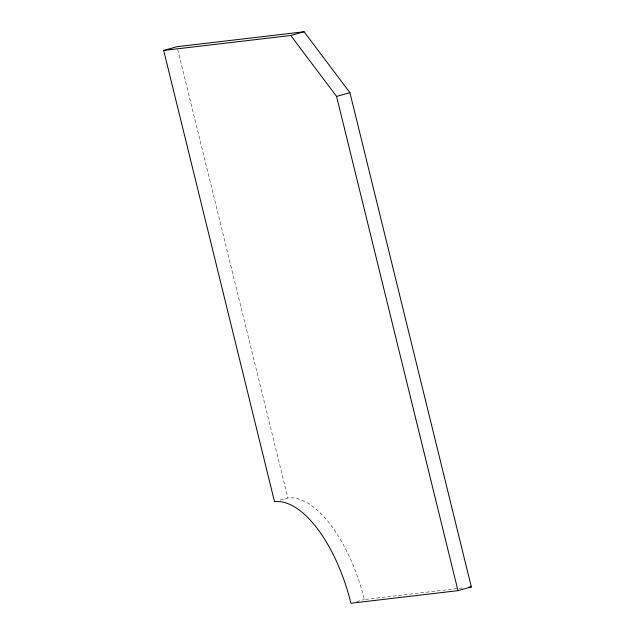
<?xml version="1.0" encoding="UTF-8"?>
<svg xmlns="http://www.w3.org/2000/svg" width="635" height="635" viewBox="0 0 635 635"><rect width="100%" height="100%" fill="white"/><g stroke="black" fill="none" stroke-linecap="round" stroke-linejoin="round"><path stroke-width="0.48" stroke-dasharray="3.17 2.38" d="M280.241 500.094L287.869 497.967A110.855 49.887 74.4 0 1 364.276 599.519L462.486 587.954M356.648 601.655L364.276 599.519M177.736 49.593L287.869 497.967"/><path stroke-width="0.95" d="M163.679 50.435L177.022 46.704L304.078 31.75L349.925 92.678L471.321 586.915L457.978 590.645L350.933 603.25A110.855 49.887 74.4 0 0 274.518 501.698L163.679 50.435L290.735 35.481L304.078 31.75M290.735 35.481L336.582 96.417L349.925 92.678M468.376 587.264L471.321 586.915M336.582 96.417L457.978 590.645"/></g></svg>
